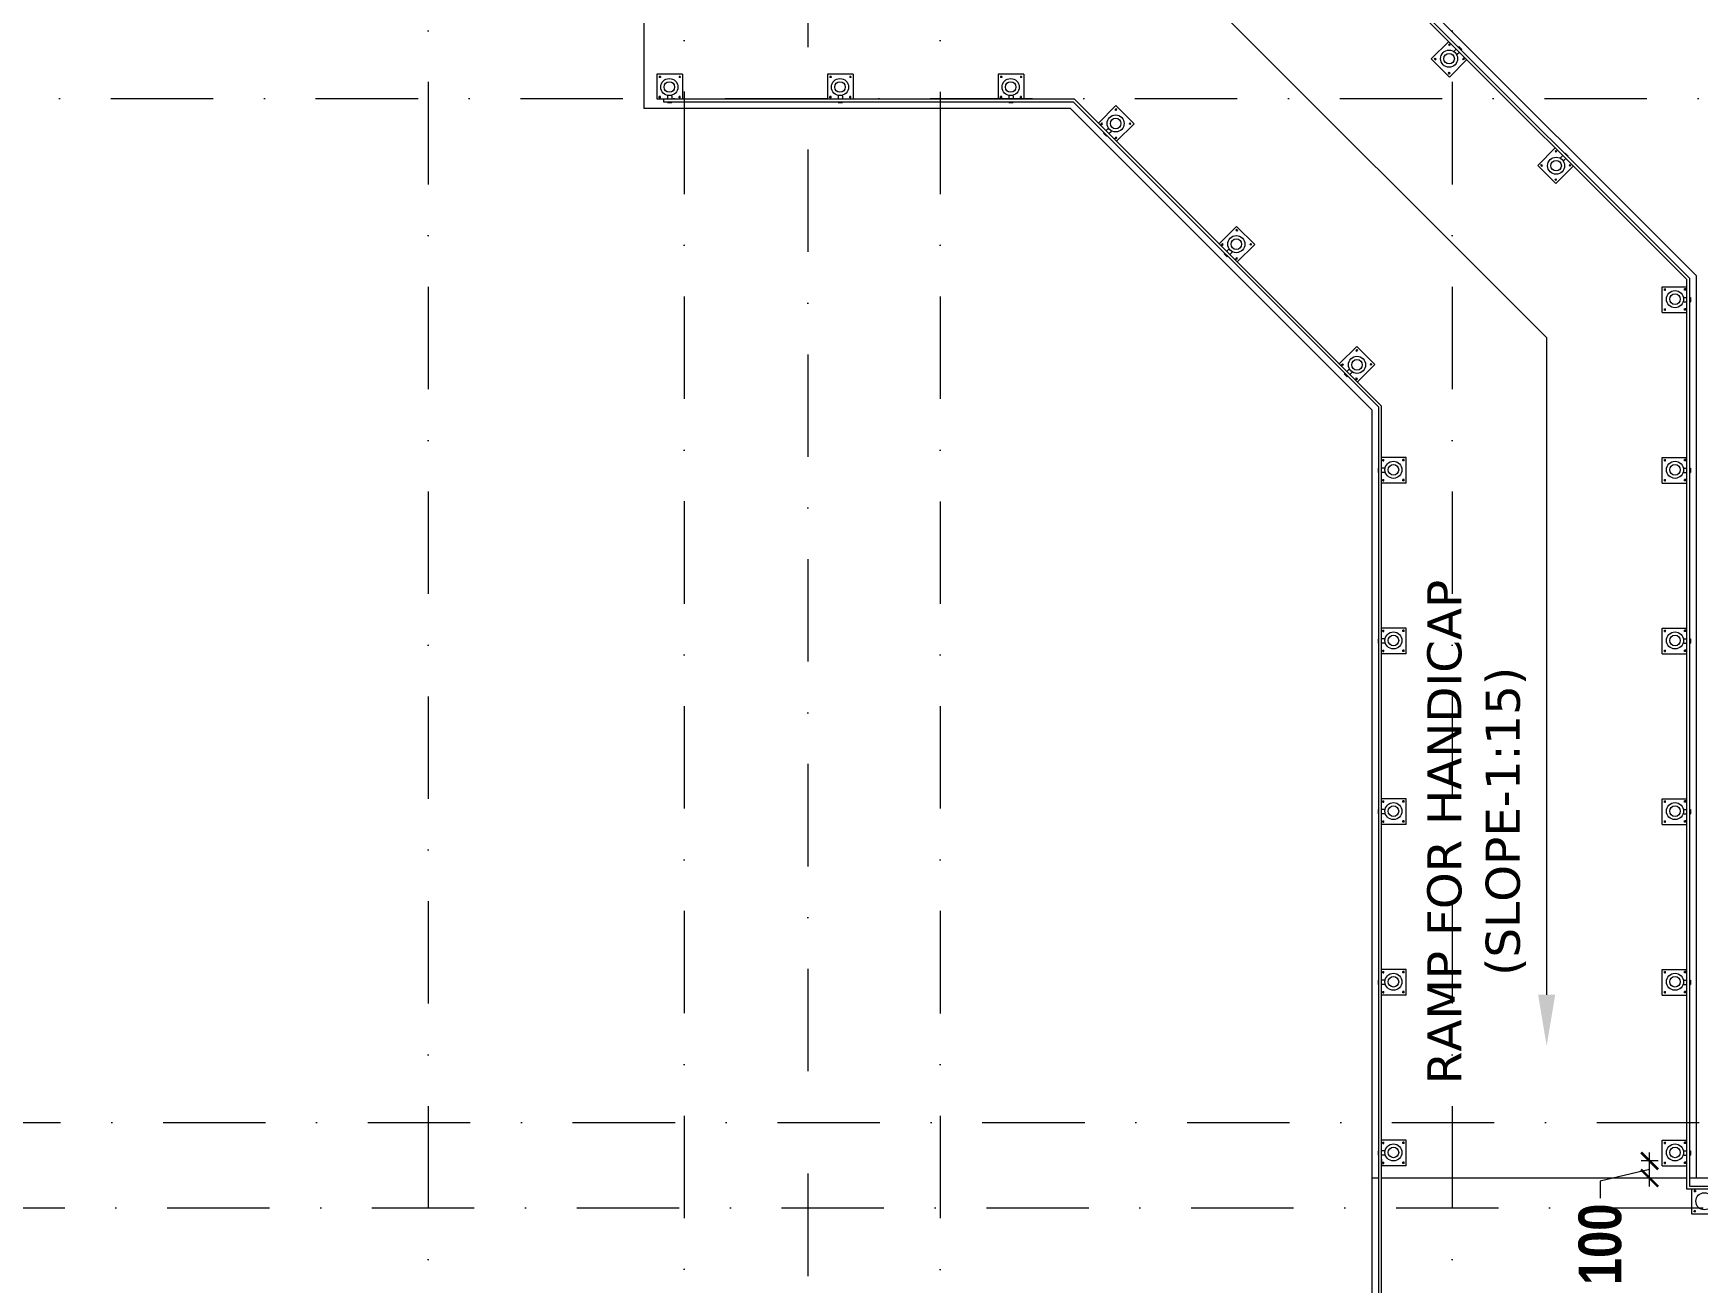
# Model space of a CAD drawing. Header units: millimetres. Extents: x -3092162 to 4513894, y -12317808 to 1849994.
# Drawn here: x -449828 to -440075, y -5866469 to -5859148 of the extents above; entities that cross this region are included whole.
import ezdxf

# ---------------------------------------------------------------- set-up
doc = ezdxf.new("R2010")
doc.units = ezdxf.units.MM
doc.header["$LTSCALE"] = 2
doc.header["$MEASUREMENT"] = 0
doc.linetypes.add('DASHDOT', pattern=[1, 0.5, -0.25, 0, -0.25])
doc.layers.add('AEROW', color=7, linetype='Continuous', lineweight=15, true_color=0x0d0d0d)
for name, color, linetype, lineweight in [('D DIM', 250, 'Continuous', 9), ('DETAIL', 240, 'Continuous', 9), ('GRID', 251, 'DASHDOT', 5), ('RAILING', 47, 'Continuous', 13), ('RAMP', 253, 'Continuous', 9), ('TEXT', 7, 'Continuous', 13)]:
    doc.layers.add(name, color=color, linetype=linetype, lineweight=lineweight)
doc.styles.add('INNER DIM', font='ARIALNB.TTF', dxfattribs={"height": 250})
doc.styles.add('style2', font='verdana.ttf')

# ---------------------------------------------------------------- blocks, each defined once
blk = doc.blocks.new('_ArchTick')
at = {"color": 0, "linetype": 'ByBlock', "const_width": 0.15}
blk.add_lwpolyline([(-0.5, -0.5), (0.5, 0.5)], dxfattribs=at)

msp = doc.modelspace()

# ---------------------------------------------------------------- linework, layer by layer
at = {"layer": 'AEROW', "ltscale": 100}
for p, q in [((-440960.1, -5860932.5), (-443326.6, -5858566)), ((-440960.1, -5864782.3), (-440960.1, -5860932.5))]:
    msp.add_line(p, q, dxfattribs=at)
msp.add_solid([(-440910.1, -5864782.3), (-440960.1, -5865082.3), (-441010.1, -5864782.3)], dxfattribs=at)
at = {"layer": 'D DIM', "ltscale": 100}
for p, q in [((-440357.2, -5865906.2), (-440357.2, -5865706.2)), ((-440357.2, -5865806.2), (-440646.7, -5865874.1)), ((-440307.2, -5865756.2), (-440407.2, -5865756.2)), ((-440646.7, -5865874.1), (-440646.7, -5865974.1)), ((-440307.2, -5865856.2), (-440407.2, -5865856.2))]:
    msp.add_line(p, q, dxfattribs=at)
at = {"layer": 'DETAIL', "color": 253, "lineweight": 5, "ltscale": 0.5}
for p, q in [((-441636.2, -5859299), (-441533.6, -5859196.4)), ((-441529.8, -5859210.9), (-441534.7, -5859215.9)), ((-441524.8, -5859215.9), (-441529.8, -5859210.9)), ((-441530.1, -5859405), (-441636.2, -5859299)), ((-441618.1, -5859299.3), (-441613.2, -5859294.4)), ((-441613.2, -5859304.3), (-441618.1, -5859299.3)), ((-441608.2, -5859299.3), (-441613.2, -5859294.4)), ((-441613.2, -5859304.3), (-441608.2, -5859299.3)), ((-441529.8, -5859220.8), (-441534.7, -5859215.9)), ((-441530.1, -5859405), (-441427.6, -5859302.5)), ((-441524.8, -5859215.9), (-441529.8, -5859220.8)), ((-441447, -5859293.7), (-441452, -5859298.6)), ((-441447, -5859303.6), (-441452, -5859298.6)), ((-441442.1, -5859298.6), (-441447, -5859293.7)), ((-441442.1, -5859298.6), (-441447, -5859303.6)), ((-446023.4, -5859388.4), (-446173.4, -5859388.4)), ((-446173.4, -5859388.4), (-446173.4, -5859533.4)), ((-446160.4, -5859400.9), (-446160.4, -5859407.9)), ((-446153.4, -5859400.9), (-446160.4, -5859400.9)), ((-446153.4, -5859407.9), (-446160.4, -5859407.9)), ((-446153.4, -5859400.9), (-446153.4, -5859407.9)), ((-446043.4, -5859400.9), (-446043.4, -5859407.9)), ((-446036.4, -5859400.9), (-446043.4, -5859400.9)), ((-446036.4, -5859407.9), (-446043.4, -5859407.9)), ((-446036.4, -5859400.9), (-446036.4, -5859407.9)), ((-446023.4, -5859388.4), (-446023.4, -5859533.4)), ((-445023.4, -5859388.4), (-445173.4, -5859388.4)), ((-445173.4, -5859388.4), (-445173.4, -5859533.4)), ((-445160.4, -5859400.9), (-445160.4, -5859407.9)), ((-445153.4, -5859400.9), (-445160.4, -5859400.9)), ((-445153.4, -5859407.9), (-445160.4, -5859407.9)), ((-445153.4, -5859400.9), (-445153.4, -5859407.9)), ((-445043.4, -5859400.9), (-445043.4, -5859407.9)), ((-445036.4, -5859400.9), (-445043.4, -5859400.9)), ((-445036.4, -5859407.9), (-445043.4, -5859407.9)), ((-445036.4, -5859400.9), (-445036.4, -5859407.9)), ((-445023.4, -5859388.4), (-445023.4, -5859533.4)), ((-444023.4, -5859388.4), (-444173.4, -5859388.4)), ((-444173.4, -5859388.4), (-444173.4, -5859533.4)), ((-444160.4, -5859400.9), (-444160.4, -5859407.9)), ((-444153.4, -5859400.9), (-444160.4, -5859400.9)), ((-444153.4, -5859407.9), (-444160.4, -5859407.9)), ((-444153.4, -5859400.9), (-444153.4, -5859407.9)), ((-444043.4, -5859400.9), (-444043.4, -5859407.9)), ((-444036.4, -5859400.9), (-444043.4, -5859400.9)), ((-444036.4, -5859407.9), (-444043.4, -5859407.9)), ((-444036.4, -5859400.9), (-444036.4, -5859407.9)), ((-444023.4, -5859388.4), (-444023.4, -5859533.4)), ((-441535.4, -5859382.1), (-441530.5, -5859377.1)), ((-441530.5, -5859387), (-441535.4, -5859382.1)), ((-441525.5, -5859382.1), (-441530.5, -5859377.1)), ((-441530.5, -5859387), (-441525.5, -5859382.1)), ((-446160.4, -5859525.9), (-446160.4, -5859518.9)), ((-446153.4, -5859518.9), (-446160.4, -5859518.9)), ((-446153.4, -5859525.9), (-446160.4, -5859525.9)), ((-446153.4, -5859525.9), (-446153.4, -5859518.9)), ((-446043.4, -5859525.9), (-446043.4, -5859518.9)), ((-446036.4, -5859518.9), (-446043.4, -5859518.9)), ((-446036.4, -5859525.9), (-446043.4, -5859525.9)), ((-446036.4, -5859525.9), (-446036.4, -5859518.9)), ((-445160.4, -5859525.9), (-445160.4, -5859518.9)), ((-445153.4, -5859518.9), (-445160.4, -5859518.9)), ((-445153.4, -5859525.9), (-445160.4, -5859525.9)), ((-445153.4, -5859525.9), (-445153.4, -5859518.9)), ((-445043.4, -5859525.9), (-445043.4, -5859518.9)), ((-445036.4, -5859518.9), (-445043.4, -5859518.9)), ((-445036.4, -5859525.9), (-445043.4, -5859525.9)), ((-445036.4, -5859525.9), (-445036.4, -5859518.9)), ((-444160.4, -5859525.9), (-444160.4, -5859518.9)), ((-444153.4, -5859518.9), (-444160.4, -5859518.9)), ((-444153.4, -5859525.9), (-444160.4, -5859525.9)), ((-444153.4, -5859525.9), (-444153.4, -5859518.9)), ((-444043.4, -5859525.9), (-444043.4, -5859518.9)), ((-444036.4, -5859518.9), (-444043.4, -5859518.9)), ((-444036.4, -5859525.9), (-444043.4, -5859525.9)), ((-444036.4, -5859525.9), (-444036.4, -5859518.9)), ((-443483.9, -5859572.5), (-443586.5, -5859675.1)), ((-443483.6, -5859590.6), (-443488.5, -5859595.5)), ((-443483.6, -5859600.5), (-443488.5, -5859595.5)), ((-443377.9, -5859678.6), (-443483.9, -5859572.5)), ((-443478.6, -5859595.5), (-443483.6, -5859590.6)), ((-443478.6, -5859595.5), (-443483.6, -5859600.5)), ((-443572, -5859678.9), (-443567, -5859674)), ((-443567, -5859683.9), (-443572, -5859678.9)), ((-443562.1, -5859678.9), (-443567, -5859674)), ((-443567, -5859683.9), (-443562.1, -5859678.9)), ((-443377.9, -5859678.6), (-443480.4, -5859781.1)), ((-443400.9, -5859673.3), (-443405.8, -5859678.2)), ((-443400.9, -5859683.2), (-443405.8, -5859678.2)), ((-443395.9, -5859678.2), (-443400.9, -5859673.3)), ((-443395.9, -5859678.2), (-443400.9, -5859683.2)), ((-443489.2, -5859761.7), (-443484.3, -5859756.7)), ((-443484.3, -5859766.6), (-443489.2, -5859761.7)), ((-443479.3, -5859761.7), (-443484.3, -5859756.7)), ((-443484.3, -5859766.6), (-443479.3, -5859761.7)), ((-441012.6, -5859922.5), (-440910.1, -5859820)), ((-440906.2, -5859834.5), (-440911.1, -5859839.5)), ((-440911.1, -5859839.5), (-440906.2, -5859844.4)), ((-440906.2, -5859834.5), (-440901.2, -5859839.5)), ((-440901.2, -5859839.5), (-440906.2, -5859844.4)), ((-441012.6, -5859922.5), (-440906.5, -5860028.6)), ((-440994.6, -5859922.9), (-440989.6, -5859917.9)), ((-440994.6, -5859922.9), (-440989.6, -5859927.8)), ((-440989.6, -5859917.9), (-440984.7, -5859922.9)), ((-440989.6, -5859927.8), (-440984.7, -5859922.9)), ((-440906.5, -5860028.6), (-440804, -5859926.1)), ((-440823.5, -5859917.2), (-440828.4, -5859922.2)), ((-440828.4, -5859922.2), (-440823.5, -5859927.1)), ((-440823.5, -5859917.2), (-440818.5, -5859922.2)), ((-440818.5, -5859922.2), (-440823.5, -5859927.1)), ((-440911.8, -5860005.6), (-440906.9, -5860000.7)), ((-440911.8, -5860005.6), (-440906.9, -5860010.6)), ((-440906.9, -5860000.7), (-440901.9, -5860005.6)), ((-440906.9, -5860010.6), (-440901.9, -5860005.6)), ((-442776.8, -5860279.6), (-442879.4, -5860382.2)), ((-442670.8, -5860385.7), (-442776.8, -5860279.6)), ((-442864.9, -5860386), (-442859.9, -5860381.1)), ((-442855, -5860386), (-442859.9, -5860381.1)), ((-442776.5, -5860297.7), (-442781.4, -5860302.6)), ((-442776.5, -5860307.6), (-442781.4, -5860302.6)), ((-442771.5, -5860302.6), (-442776.5, -5860297.7)), ((-442771.5, -5860302.6), (-442776.5, -5860307.6)), ((-442693.8, -5860380.4), (-442698.7, -5860385.3)), ((-442688.8, -5860385.3), (-442693.8, -5860380.4)), ((-442859.9, -5860391), (-442864.9, -5860386)), ((-442859.9, -5860391), (-442855, -5860386)), ((-442782.1, -5860468.8), (-442777.2, -5860463.8)), ((-442777.2, -5860473.7), (-442782.1, -5860468.8)), ((-442772.2, -5860468.8), (-442777.2, -5860463.8)), ((-442777.2, -5860473.7), (-442772.2, -5860468.8)), ((-442670.8, -5860385.7), (-442773.3, -5860488.2)), ((-442693.8, -5860390.3), (-442698.7, -5860385.3)), ((-442688.8, -5860385.3), (-442693.8, -5860390.3)), ((-440283.1, -5860783.7), (-440283.1, -5860633.7)), ((-440283.1, -5860633.7), (-440138.1, -5860633.7)), ((-440270.6, -5860646.7), (-440263.6, -5860646.7)), ((-440270.6, -5860653.7), (-440270.6, -5860646.7)), ((-440270.6, -5860653.7), (-440263.6, -5860653.7)), ((-440263.6, -5860653.7), (-440263.6, -5860646.7)), ((-440145.6, -5860646.7), (-440152.6, -5860646.7)), ((-440152.6, -5860653.7), (-440152.6, -5860646.7)), ((-440145.6, -5860653.7), (-440152.6, -5860653.7)), ((-440145.6, -5860653.7), (-440145.6, -5860646.7)), ((-440270.6, -5860763.7), (-440263.6, -5860763.7)), ((-440270.6, -5860770.7), (-440270.6, -5860763.7)), ((-440270.6, -5860770.7), (-440263.6, -5860770.7)), ((-440263.6, -5860770.7), (-440263.6, -5860763.7)), ((-440145.6, -5860763.7), (-440152.6, -5860763.7)), ((-440152.6, -5860770.7), (-440152.6, -5860763.7)), ((-440145.6, -5860770.7), (-440152.6, -5860770.7)), ((-440145.6, -5860770.7), (-440145.6, -5860763.7)), ((-440283.1, -5860783.7), (-440138.1, -5860783.7)), ((-442073.3, -5860983.2), (-442175.8, -5861085.7)), ((-442072.9, -5861001.2), (-442077.9, -5861006.2)), ((-442077.9, -5861006.2), (-442072.9, -5861011.1)), ((-442073.3, -5860983.2), (-441967.2, -5861089.3)), ((-442072.9, -5861001.2), (-442068, -5861006.2)), ((-442068, -5861006.2), (-442072.9, -5861011.1)), ((-442161.3, -5861089.6), (-442156.4, -5861084.7)), ((-442161.3, -5861089.6), (-442156.4, -5861094.6)), ((-442156.4, -5861084.7), (-442151.4, -5861089.6)), ((-442156.4, -5861094.6), (-442151.4, -5861089.6)), ((-441967.2, -5861089.3), (-442069.7, -5861191.8)), ((-441990.2, -5861084), (-441995.1, -5861088.9)), ((-441995.1, -5861088.9), (-441990.2, -5861093.9)), ((-441990.2, -5861084), (-441985.2, -5861088.9)), ((-441985.2, -5861088.9), (-441990.2, -5861093.9)), ((-442078.6, -5861172.4), (-442073.6, -5861167.4)), ((-442078.6, -5861172.4), (-442073.6, -5861177.3)), ((-442073.6, -5861167.4), (-442068.7, -5861172.4)), ((-442073.6, -5861177.3), (-442068.7, -5861172.4)), ((-441783.1, -5861633.7), (-441928.1, -5861633.7)), ((-441920.6, -5861646.7), (-441913.6, -5861646.7)), ((-441920.6, -5861653.7), (-441920.6, -5861646.7)), ((-441913.6, -5861653.7), (-441913.6, -5861646.7)), ((-441795.6, -5861646.7), (-441802.6, -5861646.7)), ((-441802.6, -5861653.7), (-441802.6, -5861646.7)), ((-441795.6, -5861653.7), (-441795.6, -5861646.7)), ((-441783.1, -5861783.7), (-441783.1, -5861633.7)), ((-440283.1, -5861783.7), (-440283.1, -5861633.7)), ((-440283.1, -5861633.7), (-440138.1, -5861633.7)), ((-440270.6, -5861646.7), (-440263.6, -5861646.7)), ((-440270.6, -5861653.7), (-440270.6, -5861646.7)), ((-440263.6, -5861653.7), (-440263.6, -5861646.7)), ((-440145.6, -5861646.7), (-440152.6, -5861646.7)), ((-440152.6, -5861653.7), (-440152.6, -5861646.7)), ((-440145.6, -5861653.7), (-440145.6, -5861646.7)), ((-441920.6, -5861653.7), (-441913.6, -5861653.7)), ((-441795.6, -5861653.7), (-441802.6, -5861653.7)), ((-440270.6, -5861653.7), (-440263.6, -5861653.7)), ((-440145.6, -5861653.7), (-440152.6, -5861653.7)), ((-441783.1, -5861783.7), (-441928.1, -5861783.7)), ((-441920.6, -5861763.7), (-441913.6, -5861763.7)), ((-441920.6, -5861770.7), (-441920.6, -5861763.7)), ((-441920.6, -5861770.7), (-441913.6, -5861770.7)), ((-441913.6, -5861770.7), (-441913.6, -5861763.7)), ((-441795.6, -5861763.7), (-441802.6, -5861763.7)), ((-441802.6, -5861770.7), (-441802.6, -5861763.7)), ((-441795.6, -5861770.7), (-441802.6, -5861770.7)), ((-441795.6, -5861770.7), (-441795.6, -5861763.7)), ((-440283.1, -5861783.7), (-440138.1, -5861783.7)), ((-440270.6, -5861763.7), (-440263.6, -5861763.7)), ((-440270.6, -5861770.7), (-440270.6, -5861763.7)), ((-440270.6, -5861770.7), (-440263.6, -5861770.7)), ((-440263.6, -5861770.7), (-440263.6, -5861763.7)), ((-440145.6, -5861763.7), (-440152.6, -5861763.7)), ((-440152.6, -5861770.7), (-440152.6, -5861763.7)), ((-440145.6, -5861770.7), (-440152.6, -5861770.7)), ((-440145.6, -5861770.7), (-440145.6, -5861763.7)), ((-441783.1, -5862633.7), (-441928.1, -5862633.7)), ((-441920.6, -5862646.7), (-441913.6, -5862646.7)), ((-441920.6, -5862653.7), (-441920.6, -5862646.7)), ((-441920.6, -5862653.7), (-441913.6, -5862653.7)), ((-441913.6, -5862653.7), (-441913.6, -5862646.7)), ((-441795.6, -5862646.7), (-441802.6, -5862646.7)), ((-441802.6, -5862653.7), (-441802.6, -5862646.7)), ((-441795.6, -5862653.7), (-441802.6, -5862653.7)), ((-441795.6, -5862653.7), (-441795.6, -5862646.7)), ((-441783.1, -5862783.7), (-441783.1, -5862633.7)), ((-440283.1, -5862783.7), (-440283.1, -5862633.7)), ((-440283.1, -5862633.7), (-440138.1, -5862633.7)), ((-440270.6, -5862646.7), (-440263.6, -5862646.7)), ((-440270.6, -5862653.7), (-440270.6, -5862646.7)), ((-440270.6, -5862653.7), (-440263.6, -5862653.7)), ((-440263.6, -5862653.7), (-440263.6, -5862646.7)), ((-440145.6, -5862646.7), (-440152.6, -5862646.7)), ((-440152.6, -5862653.7), (-440152.6, -5862646.7)), ((-440145.6, -5862653.7), (-440152.6, -5862653.7)), ((-440145.6, -5862653.7), (-440145.6, -5862646.7)), ((-441783.1, -5862783.7), (-441928.1, -5862783.7)), ((-441920.6, -5862763.7), (-441913.6, -5862763.7)), ((-441920.6, -5862770.7), (-441920.6, -5862763.7)), ((-441920.6, -5862770.7), (-441913.6, -5862770.7)), ((-441913.6, -5862770.7), (-441913.6, -5862763.7)), ((-441795.6, -5862763.7), (-441802.6, -5862763.7)), ((-441802.6, -5862770.7), (-441802.6, -5862763.7)), ((-441795.6, -5862770.7), (-441802.6, -5862770.7)), ((-441795.6, -5862770.7), (-441795.6, -5862763.7)), ((-440283.1, -5862783.7), (-440138.1, -5862783.7)), ((-440270.6, -5862763.7), (-440263.6, -5862763.7)), ((-440270.6, -5862770.7), (-440270.6, -5862763.7)), ((-440270.6, -5862770.7), (-440263.6, -5862770.7)), ((-440263.6, -5862770.7), (-440263.6, -5862763.7)), ((-440145.6, -5862763.7), (-440152.6, -5862763.7)), ((-440152.6, -5862770.7), (-440152.6, -5862763.7)), ((-440145.6, -5862770.7), (-440152.6, -5862770.7)), ((-440145.6, -5862770.7), (-440145.6, -5862763.7)), ((-441783.1, -5863633.7), (-441928.1, -5863633.7)), ((-441920.6, -5863646.7), (-441913.6, -5863646.7)), ((-441920.6, -5863653.7), (-441920.6, -5863646.7)), ((-441920.6, -5863653.7), (-441913.6, -5863653.7)), ((-441913.6, -5863653.7), (-441913.6, -5863646.7)), ((-441795.6, -5863646.7), (-441802.6, -5863646.7)), ((-441802.6, -5863653.7), (-441802.6, -5863646.7)), ((-441795.6, -5863653.7), (-441802.6, -5863653.7)), ((-441795.6, -5863653.7), (-441795.6, -5863646.7)), ((-441783.1, -5863783.7), (-441783.1, -5863633.7)), ((-440283.1, -5863783.7), (-440283.1, -5863633.7)), ((-440283.1, -5863633.7), (-440138.1, -5863633.7)), ((-440270.6, -5863646.7), (-440263.6, -5863646.7)), ((-440270.6, -5863653.7), (-440270.6, -5863646.7)), ((-440270.6, -5863653.7), (-440263.6, -5863653.7)), ((-440263.6, -5863653.7), (-440263.6, -5863646.7)), ((-440145.6, -5863646.7), (-440152.6, -5863646.7)), ((-440152.6, -5863653.7), (-440152.6, -5863646.7)), ((-440145.6, -5863653.7), (-440152.6, -5863653.7)), ((-440145.6, -5863653.7), (-440145.6, -5863646.7)), ((-441783.1, -5863783.7), (-441928.1, -5863783.7)), ((-441920.6, -5863763.7), (-441913.6, -5863763.7)), ((-441920.6, -5863770.7), (-441920.6, -5863763.7)), ((-441920.6, -5863770.7), (-441913.6, -5863770.7)), ((-441913.6, -5863770.7), (-441913.6, -5863763.7)), ((-441795.6, -5863763.7), (-441802.6, -5863763.7)), ((-441802.6, -5863770.7), (-441802.6, -5863763.7)), ((-441795.6, -5863770.7), (-441802.6, -5863770.7)), ((-441795.6, -5863770.7), (-441795.6, -5863763.7)), ((-440283.1, -5863783.7), (-440138.1, -5863783.7)), ((-440270.6, -5863763.7), (-440263.6, -5863763.7)), ((-440270.6, -5863770.7), (-440270.6, -5863763.7)), ((-440270.6, -5863770.7), (-440263.6, -5863770.7)), ((-440263.6, -5863770.7), (-440263.6, -5863763.7)), ((-440145.6, -5863763.7), (-440152.6, -5863763.7)), ((-440152.6, -5863770.7), (-440152.6, -5863763.7)), ((-440145.6, -5863770.7), (-440152.6, -5863770.7)), ((-440145.6, -5863770.7), (-440145.6, -5863763.7)), ((-441783.1, -5864633.7), (-441928.1, -5864633.7)), ((-441920.6, -5864646.7), (-441913.6, -5864646.7)), ((-441920.6, -5864653.7), (-441920.6, -5864646.7)), ((-441920.6, -5864653.7), (-441913.6, -5864653.7)), ((-441913.6, -5864653.7), (-441913.6, -5864646.7)), ((-441795.6, -5864646.7), (-441802.6, -5864646.7)), ((-441802.6, -5864653.7), (-441802.6, -5864646.7)), ((-441795.6, -5864653.7), (-441802.6, -5864653.7)), ((-441795.6, -5864653.7), (-441795.6, -5864646.7)), ((-441783.1, -5864783.7), (-441783.1, -5864633.7)), ((-440283.1, -5864783.7), (-440283.1, -5864633.7)), ((-440283.1, -5864633.7), (-440138.1, -5864633.7)), ((-440270.6, -5864646.7), (-440263.6, -5864646.7)), ((-440270.6, -5864653.7), (-440270.6, -5864646.7)), ((-440270.6, -5864653.7), (-440263.6, -5864653.7)), ((-440263.6, -5864653.7), (-440263.6, -5864646.7)), ((-440145.6, -5864646.7), (-440152.6, -5864646.7)), ((-440152.6, -5864653.7), (-440152.6, -5864646.7)), ((-440145.6, -5864653.7), (-440152.6, -5864653.7)), ((-440145.6, -5864653.7), (-440145.6, -5864646.7)), ((-441920.6, -5864763.7), (-441913.6, -5864763.7)), ((-441920.6, -5864770.7), (-441920.6, -5864763.7)), ((-441920.6, -5864770.7), (-441913.6, -5864770.7)), ((-441913.6, -5864770.7), (-441913.6, -5864763.7)), ((-441795.6, -5864763.7), (-441802.6, -5864763.7)), ((-441802.6, -5864770.7), (-441802.6, -5864763.7)), ((-441795.6, -5864770.7), (-441802.6, -5864770.7)), ((-441795.6, -5864770.7), (-441795.6, -5864763.7)), ((-440270.6, -5864763.7), (-440263.6, -5864763.7)), ((-440270.6, -5864770.7), (-440270.6, -5864763.7)), ((-440270.6, -5864770.7), (-440263.6, -5864770.7)), ((-440263.6, -5864770.7), (-440263.6, -5864763.7)), ((-440145.6, -5864763.7), (-440152.6, -5864763.7)), ((-440152.6, -5864770.7), (-440152.6, -5864763.7)), ((-440145.6, -5864770.7), (-440152.6, -5864770.7)), ((-440145.6, -5864770.7), (-440145.6, -5864763.7)), ((-441783.1, -5864783.7), (-441928.1, -5864783.7)), ((-440283.1, -5864783.7), (-440138.1, -5864783.7)), ((-441783.1, -5865633.7), (-441928.1, -5865633.7)), ((-441920.6, -5865646.7), (-441913.6, -5865646.7)), ((-441920.6, -5865653.7), (-441920.6, -5865646.7)), ((-441913.6, -5865653.7), (-441913.6, -5865646.7)), ((-441795.6, -5865646.7), (-441802.6, -5865646.7)), ((-441802.6, -5865653.7), (-441802.6, -5865646.7)), ((-441795.6, -5865653.7), (-441795.6, -5865646.7)), ((-441783.1, -5865783.7), (-441783.1, -5865633.7)), ((-440283.1, -5865783.7), (-440283.1, -5865633.7)), ((-440283.1, -5865633.7), (-440138.1, -5865633.7)), ((-440270.6, -5865646.7), (-440263.6, -5865646.7)), ((-440270.6, -5865653.7), (-440270.6, -5865646.7)), ((-440263.6, -5865653.7), (-440263.6, -5865646.7)), ((-440145.6, -5865646.7), (-440152.6, -5865646.7)), ((-440152.6, -5865653.7), (-440152.6, -5865646.7)), ((-440145.6, -5865653.7), (-440145.6, -5865646.7)), ((-441928.1, -5865746.2), (-441928.1, -5865783.7)), ((-441920.6, -5865653.7), (-441913.6, -5865653.7)), ((-441795.6, -5865653.7), (-441802.6, -5865653.7)), ((-440270.6, -5865653.7), (-440263.6, -5865653.7)), ((-440145.6, -5865653.7), (-440152.6, -5865653.7)), ((-440138.1, -5865783.7), (-440138.1, -5865746.2)), ((-441783.1, -5865783.7), (-441928.1, -5865783.7)), ((-441920.6, -5865763.7), (-441913.6, -5865763.7)), ((-441920.6, -5865770.7), (-441920.6, -5865763.7)), ((-441920.6, -5865770.7), (-441913.6, -5865770.7)), ((-441913.6, -5865770.7), (-441913.6, -5865763.7)), ((-441795.6, -5865763.7), (-441802.6, -5865763.7)), ((-441802.6, -5865770.7), (-441802.6, -5865763.7)), ((-441795.6, -5865770.7), (-441802.6, -5865770.7)), ((-441795.6, -5865770.7), (-441795.6, -5865763.7)), ((-440283.1, -5865783.7), (-440138.1, -5865783.7)), ((-440270.6, -5865763.7), (-440263.6, -5865763.7)), ((-440270.6, -5865770.7), (-440270.6, -5865763.7)), ((-440270.6, -5865770.7), (-440263.6, -5865770.7)), ((-440263.6, -5865770.7), (-440263.6, -5865763.7)), ((-440145.6, -5865763.7), (-440152.6, -5865763.7)), ((-440152.6, -5865770.7), (-440152.6, -5865763.7)), ((-440145.6, -5865770.7), (-440152.6, -5865770.7)), ((-440145.6, -5865770.7), (-440145.6, -5865763.7)), ((-440108.6, -5866067.2), (-440108.6, -5865922.2)), ((-440095.6, -5865929.7), (-440095.6, -5865936.7)), ((-440088.6, -5865929.7), (-440095.6, -5865929.7)), ((-440088.6, -5865936.7), (-440095.6, -5865936.7)), ((-440088.6, -5865929.7), (-440088.6, -5865936.7)), ((-439958.6, -5866067.2), (-440108.6, -5866067.2)), ((-440095.6, -5866054.7), (-440095.6, -5866047.7)), ((-440088.6, -5866047.7), (-440095.6, -5866047.7)), ((-440088.6, -5866054.7), (-440095.6, -5866054.7)), ((-440088.6, -5866054.7), (-440088.6, -5866047.7))]:
    msp.add_line(p, q, dxfattribs=at)
at = {"layer": 'GRID', "color": 5, "ltscale": 600}
for p, q in [((-445289.4, -5805825.2), (-445289.4, -5894627.3)), ((-446014.3, -5806686), (-446014.3, -5893766.5)), ((-444514.3, -5806686.5), (-444514.3, -5893766)), ((-447514.7, -5807829.3), (-447514.7, -5892623.2)), ((-441514.3, -5807829.3), (-441514.3, -5892623.2))]:
    msp.add_line(p, q, dxfattribs=at)
at = {"layer": 'GRID', "color": 6, "ltscale": 600}
for p, q in [((-460174.2, -5859531.2), (-367334.7, -5859531.2)), ((-461068.5, -5865531.2), (-366441.1, -5865531.2)), ((-461044.5, -5866031.2), (-366465.1, -5866031.2))]:
    msp.add_line(p, q, dxfattribs=at)
at = {"layer": 'RAILING', "ltscale": 100}
for p, q in [((-440138.1, -5860592), (-442986.1, -5857744)), ((-440122.1, -5860585.3), (-442979.8, -5857727.6)), ((-446135.9, -5859532.9), (-443728.7, -5859532.9)), ((-446135.9, -5859532.9), (-446135.9, -5859549.3)), ((-446135.9, -5859549.3), (-443734.9, -5859549.3)), ((-441944.1, -5861340), (-443734.9, -5859549.3)), ((-441928.1, -5861333.4), (-443728.7, -5859532.9)), ((-440138.1, -5865922.2), (-440138.1, -5860592)), ((-440122.1, -5865906.2), (-440122.1, -5860585.3)), ((-441944.1, -5868886.9), (-441944.1, -5861340)), ((-441928.1, -5868902.9), (-441928.1, -5861333.4)), ((-439534.6, -5865922.2), (-440138.1, -5865922.2)), ((-439534.6, -5865906.2), (-440122.1, -5865906.2))]:
    msp.add_line(p, q, dxfattribs=at)
at = {"layer": 'RAILING', "ltscale": 0.5}
for p, q in [((-441501.5, -5859252.7), (-441489.5, -5859240.6)), ((-441483.8, -5859270.3), (-441471.8, -5859258.3)), ((-441478.1, -5859229.3), (-441475.3, -5859226.5)), ((-441475.3, -5859226.5), (-441457.6, -5859244.2)), ((-441460.5, -5859247), (-441457.6, -5859244.2)), ((-446110.9, -5859516.4), (-446110.9, -5859533.4)), ((-446110.9, -5859549.4), (-446110.9, -5859553.4)), ((-446110.9, -5859553.4), (-446085.9, -5859553.4)), ((-446085.9, -5859516.4), (-446085.9, -5859533.4)), ((-446085.9, -5859549.4), (-446085.9, -5859553.4)), ((-445110.9, -5859516.4), (-445110.9, -5859533.4)), ((-445110.9, -5859549.4), (-445110.9, -5859553.4)), ((-445110.9, -5859553.4), (-445085.9, -5859553.4)), ((-445085.9, -5859516.4), (-445085.9, -5859533.4)), ((-445085.9, -5859549.4), (-445085.9, -5859553.4)), ((-444110.9, -5859516.4), (-444110.9, -5859533.4)), ((-444110.9, -5859549.4), (-444110.9, -5859553.4)), ((-444110.9, -5859553.4), (-444085.9, -5859553.4)), ((-444085.9, -5859516.4), (-444085.9, -5859533.4)), ((-444085.9, -5859549.4), (-444085.9, -5859553.4)), ((-443553.6, -5859730.6), (-443556.4, -5859733.4)), ((-443556.4, -5859733.4), (-443538.7, -5859751.1)), ((-443530.3, -5859707.2), (-443542.3, -5859719.2)), ((-443535.9, -5859748.2), (-443538.7, -5859751.1)), ((-443512.6, -5859724.9), (-443524.6, -5859736.9)), ((-440877.9, -5859876.2), (-440865.9, -5859864.2)), ((-440860.2, -5859893.9), (-440848.2, -5859881.9)), ((-440854.6, -5859852.9), (-440851.7, -5859850.1)), ((-440834.1, -5859867.7), (-440851.7, -5859850.1)), ((-440836.9, -5859870.6), (-440834.1, -5859867.7)), ((-442846.5, -5860437.7), (-442849.3, -5860440.5)), ((-442849.3, -5860440.5), (-442831.6, -5860458.2)), ((-442823.2, -5860414.3), (-442835.2, -5860426.4)), ((-442828.8, -5860455.3), (-442831.6, -5860458.2)), ((-442805.5, -5860432), (-442817.5, -5860444)), ((-440155.1, -5860696.2), (-440138.1, -5860696.2)), ((-440155.1, -5860721.2), (-440138.1, -5860721.2)), ((-440122.1, -5860696.2), (-440118.1, -5860696.2)), ((-440122.1, -5860721.2), (-440118.1, -5860721.2)), ((-440118.1, -5860696.2), (-440118.1, -5860721.2)), ((-442142.9, -5861141.2), (-442145.7, -5861144.1)), ((-442128.1, -5861161.7), (-442145.7, -5861144.1)), ((-442119.6, -5861117.9), (-442131.6, -5861129.9)), ((-442125.2, -5861158.9), (-442128.1, -5861161.7)), ((-442101.9, -5861135.6), (-442113.9, -5861147.6)), ((-441944.1, -5861696.2), (-441948.1, -5861696.2)), ((-441948.1, -5861696.2), (-441948.1, -5861721.2)), ((-441944.1, -5861721.2), (-441948.1, -5861721.2)), ((-441911.1, -5861696.2), (-441928.1, -5861696.2)), ((-441911.1, -5861721.2), (-441928.1, -5861721.2)), ((-440155.1, -5861696.2), (-440138.1, -5861696.2)), ((-440155.1, -5861721.2), (-440138.1, -5861721.2)), ((-440122.1, -5861696.2), (-440118.1, -5861696.2)), ((-440122.1, -5861721.2), (-440118.1, -5861721.2)), ((-440118.1, -5861696.2), (-440118.1, -5861721.2)), ((-441944.1, -5862696.2), (-441948.1, -5862696.2)), ((-441948.1, -5862696.2), (-441948.1, -5862721.2)), ((-441944.1, -5862721.2), (-441948.1, -5862721.2)), ((-441911.1, -5862696.2), (-441928.1, -5862696.2)), ((-441911.1, -5862721.2), (-441928.1, -5862721.2)), ((-440155.1, -5862696.2), (-440138.1, -5862696.2)), ((-440155.1, -5862721.2), (-440138.1, -5862721.2)), ((-440122.1, -5862696.2), (-440118.1, -5862696.2)), ((-440122.1, -5862721.2), (-440118.1, -5862721.2)), ((-440118.1, -5862696.2), (-440118.1, -5862721.2)), ((-441944.1, -5863696.2), (-441948.1, -5863696.2)), ((-441948.1, -5863696.2), (-441948.1, -5863721.2)), ((-441911.1, -5863696.2), (-441928.1, -5863696.2)), ((-440155.1, -5863696.2), (-440138.1, -5863696.2)), ((-440122.1, -5863696.2), (-440118.1, -5863696.2)), ((-440118.1, -5863696.2), (-440118.1, -5863721.2)), ((-441944.1, -5863721.2), (-441948.1, -5863721.2)), ((-441911.1, -5863721.2), (-441928.1, -5863721.2)), ((-440155.1, -5863721.2), (-440138.1, -5863721.2)), ((-440122.1, -5863721.2), (-440118.1, -5863721.2)), ((-441944.1, -5864696.2), (-441948.1, -5864696.2)), ((-441948.1, -5864696.2), (-441948.1, -5864721.2)), ((-441944.1, -5864721.2), (-441948.1, -5864721.2)), ((-441911.1, -5864696.2), (-441928.1, -5864696.2)), ((-441911.1, -5864721.2), (-441928.1, -5864721.2)), ((-440155.1, -5864696.2), (-440138.1, -5864696.2)), ((-440155.1, -5864721.2), (-440138.1, -5864721.2)), ((-440122.1, -5864696.2), (-440118.1, -5864696.2)), ((-440122.1, -5864721.2), (-440118.1, -5864721.2)), ((-440118.1, -5864696.2), (-440118.1, -5864721.2)), ((-441944.1, -5865696.2), (-441948.1, -5865696.2)), ((-441948.1, -5865696.2), (-441948.1, -5865721.2)), ((-441944.1, -5865721.2), (-441948.1, -5865721.2)), ((-441911.1, -5865696.2), (-441928.1, -5865696.2)), ((-441911.1, -5865721.2), (-441928.1, -5865721.2)), ((-440155.1, -5865696.2), (-440138.1, -5865696.2)), ((-440155.1, -5865721.2), (-440138.1, -5865721.2)), ((-440122.1, -5865696.2), (-440118.1, -5865696.2)), ((-440122.1, -5865721.2), (-440118.1, -5865721.2)), ((-440118.1, -5865696.2), (-440118.1, -5865721.2))]:
    msp.add_line(p, q, dxfattribs=at)
for centre, radius in [((-441531.9, -5859297.2), 50), ((-441531.9, -5859297.2), 31), ((-446100.9, -5859463.4), 50), ((-446100.9, -5859463.4), 31), ((-445100.9, -5859463.4), 50), ((-445100.9, -5859463.4), 31), ((-444100.9, -5859463.4), 50), ((-444100.9, -5859463.4), 31), ((-443485.7, -5859676.8), 50), ((-443485.7, -5859676.8), 31), ((-440904.8, -5859924.3), 50), ((-440904.8, -5859924.3), 31), ((-442778.6, -5860383.9), 50), ((-442778.6, -5860383.9), 31), ((-440208.1, -5860706.2), 50), ((-440208.1, -5860706.2), 31), ((-442071.5, -5861091), 50), ((-442071.5, -5861091), 31), ((-441858.1, -5861706.2), 50), ((-441858.1, -5861706.2), 31), ((-440208.1, -5861706.2), 50), ((-440208.1, -5861706.2), 31), ((-441858.1, -5862706.2), 50), ((-441858.1, -5862706.2), 31), ((-440208.1, -5862706.2), 50), ((-440208.1, -5862706.2), 31), ((-441858.1, -5863706.2), 50), ((-441858.1, -5863706.2), 31), ((-440208.1, -5863706.2), 50), ((-440208.1, -5863706.2), 31), ((-441858.1, -5864706.2), 50), ((-440208.1, -5864706.2), 50), ((-441858.1, -5864706.2), 31), ((-440208.1, -5864706.2), 31), ((-441858.1, -5865706.2), 50), ((-441858.1, -5865706.2), 31), ((-440208.1, -5865706.2), 50), ((-440208.1, -5865706.2), 31), ((-440036.1, -5865992.2), 50)]:
    msp.add_circle(centre, radius, dxfattribs=at)
for centre, start, end in [((-441492.6, -5859261.5), 135, 153.12063), ((-441492.6, -5859261.5), 291.47811, 315), ((-446098.4, -5859516.4), 161.87937, 180), ((-446098.4, -5859516.4), 0, 23.52189), ((-445098.4, -5859516.4), 161.87937, 180), ((-445098.4, -5859516.4), 0, 23.52189), ((-444098.4, -5859516.4), 161.87937, 180), ((-444098.4, -5859516.4), 0, 23.52189), ((-443521.4, -5859716.1), 116.87937, 135), ((-443521.4, -5859716.1), 315, 338.52189), ((-440869.1, -5859885.1), 135, 158.52189), ((-440869.1, -5859885.1), 296.87937, 315), ((-442814.3, -5860423.2), 116.87937, 135), ((-442814.3, -5860423.2), 315, 338.52189), ((-440155.1, -5860708.7), 246.47811, 270), ((-440155.1, -5860708.7), 90, 108.12063), ((-442110.7, -5861126.7), 111.47811, 135), ((-442110.7, -5861126.7), 315, 333.12063), ((-441911.1, -5861708.7), 71.87937, 90), ((-441911.1, -5861708.7), 270, 293.52189), ((-440155.1, -5861708.7), 246.47811, 270), ((-440155.1, -5861708.7), 90, 108.12063), ((-441911.1, -5862708.7), 71.87937, 90), ((-441911.1, -5862708.7), 270, 293.52189), ((-440155.1, -5862708.7), 246.47811, 270), ((-440155.1, -5862708.7), 90, 108.12063), ((-441911.1, -5863708.7), 71.87937, 90), ((-440155.1, -5863708.7), 90, 108.12063), ((-441911.1, -5863708.7), 270, 293.52189), ((-440155.1, -5863708.7), 246.47811, 270), ((-441911.1, -5864708.7), 71.87937, 90), ((-441911.1, -5864708.7), 270, 293.52189), ((-440155.1, -5864708.7), 246.47811, 270), ((-440155.1, -5864708.7), 90, 108.12063), ((-441911.1, -5865708.7), 71.87937, 90), ((-441911.1, -5865708.7), 270, 293.52189), ((-440155.1, -5865708.7), 246.47811, 270), ((-440155.1, -5865708.7), 90, 108.12063)]:
    msp.add_arc(centre, 12.5, start, end, dxfattribs=at)
at = {"layer": 'RAMP', "ltscale": 100}
for p, q in [((-446250.9, -5857688.4), (-446250.9, -5859588.4)), ((-440083.1, -5860569.2), (-442963.9, -5857688.4)), ((-443750.9, -5859588.4), (-446250.9, -5859588.4)), ((-441983.1, -5861356.2), (-443750.9, -5859588.4)), ((-440083.1, -5865856.2), (-440083.1, -5860569.2)), ((-441983.1, -5868206.2), (-441983.1, -5861356.2)), ((-441983.1, -5865856.2), (-441983.1, -5865762.2)), ((-441944.1, -5865856.2), (-441983.1, -5865856.2)), ((-440138.1, -5865856.2), (-441928.1, -5865856.2)), ((-440083.1, -5865856.2), (-440122.1, -5865856.2)), ((-439489.3, -5865856.2), (-440083.1, -5865856.2))]:
    msp.add_line(p, q, dxfattribs=at)
at = {"layer": 'RAMP'}
msp.add_line((-446173.4, -5859533.4), (-446135.9, -5859533.4), dxfattribs=at)

# ---------------------------------------------------------------- block references
at = {"layer": 'D DIM', "ltscale": 100, "xscale": 100, "yscale": 100, "zscale": 100}
for p, rotation in [((-440357.2, -5865756.2), 90), ((-440357.2, -5865856.2), 270)]:
    msp.add_blockref('_ArchTick', p, dxfattribs=dict(at, rotation=rotation))

# ---------------------------------------------------------------- texts
at = {"layer": 'D DIM', "ltscale": 100, "insert": (-440646.7, -5866244.7), "char_height": 250, "attachment_point": 5, "rotation": 90, "style": 'INNER DIM'}
msp.add_mtext('\\A1;100', dxfattribs=at)
at = {"layer": 'TEXT', "style": 'style2'}
for s, p in [('RAMP FOR HANDICAP', (-441459.9, -5865305.9)), ('(SLOPE-1:15)', (-441117.5, -5864671.5))]:
    msp.add_text(s, height=200, rotation=90, dxfattribs=at).set_placement(p)

doc.saveas('drawing.dxf')
